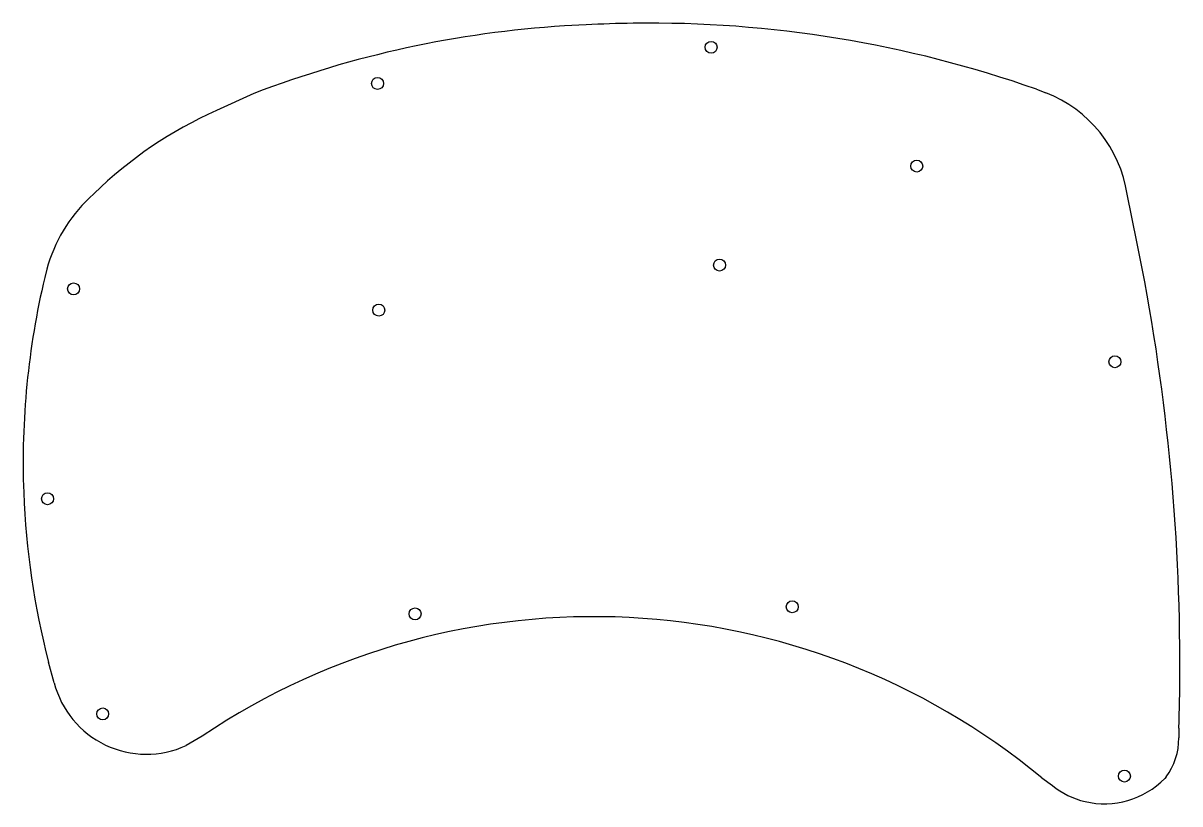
# Model space of a CAD drawing. Extents: x 11 to 223, y -155 to -11.
import ezdxf

# ---------------------------------------------------------------- set-up
doc = ezdxf.new("R2010")
doc.units = 0
doc.layers.add('BLACK', color=7, linetype='CONTINUOUS')

msp = doc.modelspace()

# ---------------------------------------------------------------- linework, layer by layer
at = {"layer": 'BLACK', "linetype": 'CONTINUOUS'}
for p, q in [((114.082, -11.5179), (110.095, -11.7231)), ((196.966, -23.3611), (198.669, -24.0019)), ((52.973, -24.1481), (46.081, -27.2844)), ((23.552, -42.555), (22.681, -43.3844)), ((215.46, -51.4573), (213.654, -42.6882)), ((14.862, -56.4791), (14.481, -57.9844)), ((16.229, -132.553), (15.1625, -128.743)), ((43.4733, -142.346), (40.5022, -144.094)), ((223.181, -140.884), (223.155, -142.704)), ((197.958, -150.061), (199.905, -151.474)), ((220.557, -150.148), (220.56, -150.144)), ((220.811, -149.864), (220.56, -150.144))]:
    msp.add_line(p, q, dxfattribs=at)
at = {"layer": 'BLACK'}
for centre in [(137.103, -15.6459), (75.7257, -22.2997), (174.929, -37.489), (138.653, -55.6959), (19.802, -60.085), (75.9526, -63.9959), (211.402, -73.485), (15.002, -98.685), (82.6283, -119.87), (152.028, -118.57), (25.1467, -138.288), (213.154, -149.71)]:
    msp.add_circle(centre, 1.1, dxfattribs=at)
for centre, radius, start, end in [((121.947, -203.728), 192.371, 93.532, 111.011), ((125.804, -225.467), 214.27, 90.816, 93.136), ((125.802, -225.448), 214.251, 70.6, 90.8155), ((189.964, -46.334), 23.9687, 8.7492, 68.705), ((77.408, -97.755), 77.1199, 113.967, 134.294), ((42.221, -63.9344), 28.3569, 133.557, 164.757), ((-164.746, -129.331), 388.099, -0.2181, 11.5752), ((158.081, -91.984), 147.57, 166.68, 182.164), ((158.08, -91.984), 147.569, -177.836, -165.576), ((115.55, -249.644), 129.259, 50.391, 123.891), ((-164.746, -129.331), 388.099, -1.7059, -0.2181), ((33.187, -128.183), 17.512, -165.55, -65.3091), ((211.363, -142.808), 11.7923, -36.7574, 0.505315), ((209.499, -139.418), 15.4077, -103.516, -44.1386), ((209.499, -139.418), 15.4077, -128.516, -103.516)]:
    msp.add_arc(centre, radius, start, end, dxfattribs=at)

doc.saveas('drawing.dxf')
